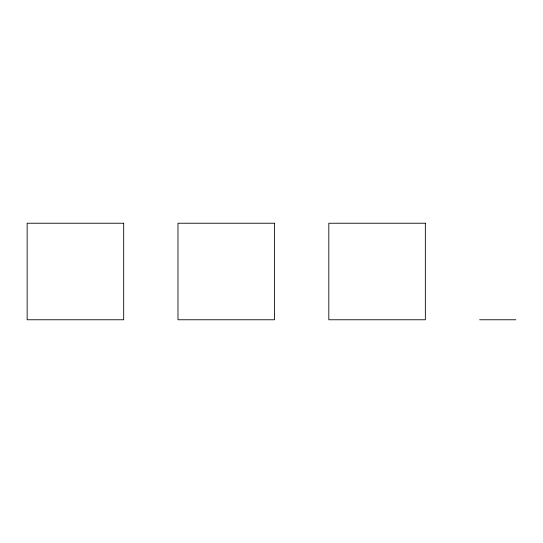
<?xml version="1.0" encoding="UTF-8"?>
<svg xmlns="http://www.w3.org/2000/svg" width="543" height="543" viewBox="0 0 543 543"><rect width="100%" height="100%" fill="white"/><g stroke="black" fill="none" stroke-linecap="round" stroke-linejoin="round"><path stroke-width="0.81" d="M479.652 319.766L515.85 319.766M123.682 223.234L27.15 223.234L27.15 319.766L123.682 319.766L123.682 223.234M274.514 223.234L177.982 223.234L177.982 319.766L274.514 319.766L274.514 223.234M425.352 223.234L328.814 223.234L328.814 319.766L425.352 319.766L425.352 223.234"/></g></svg>
